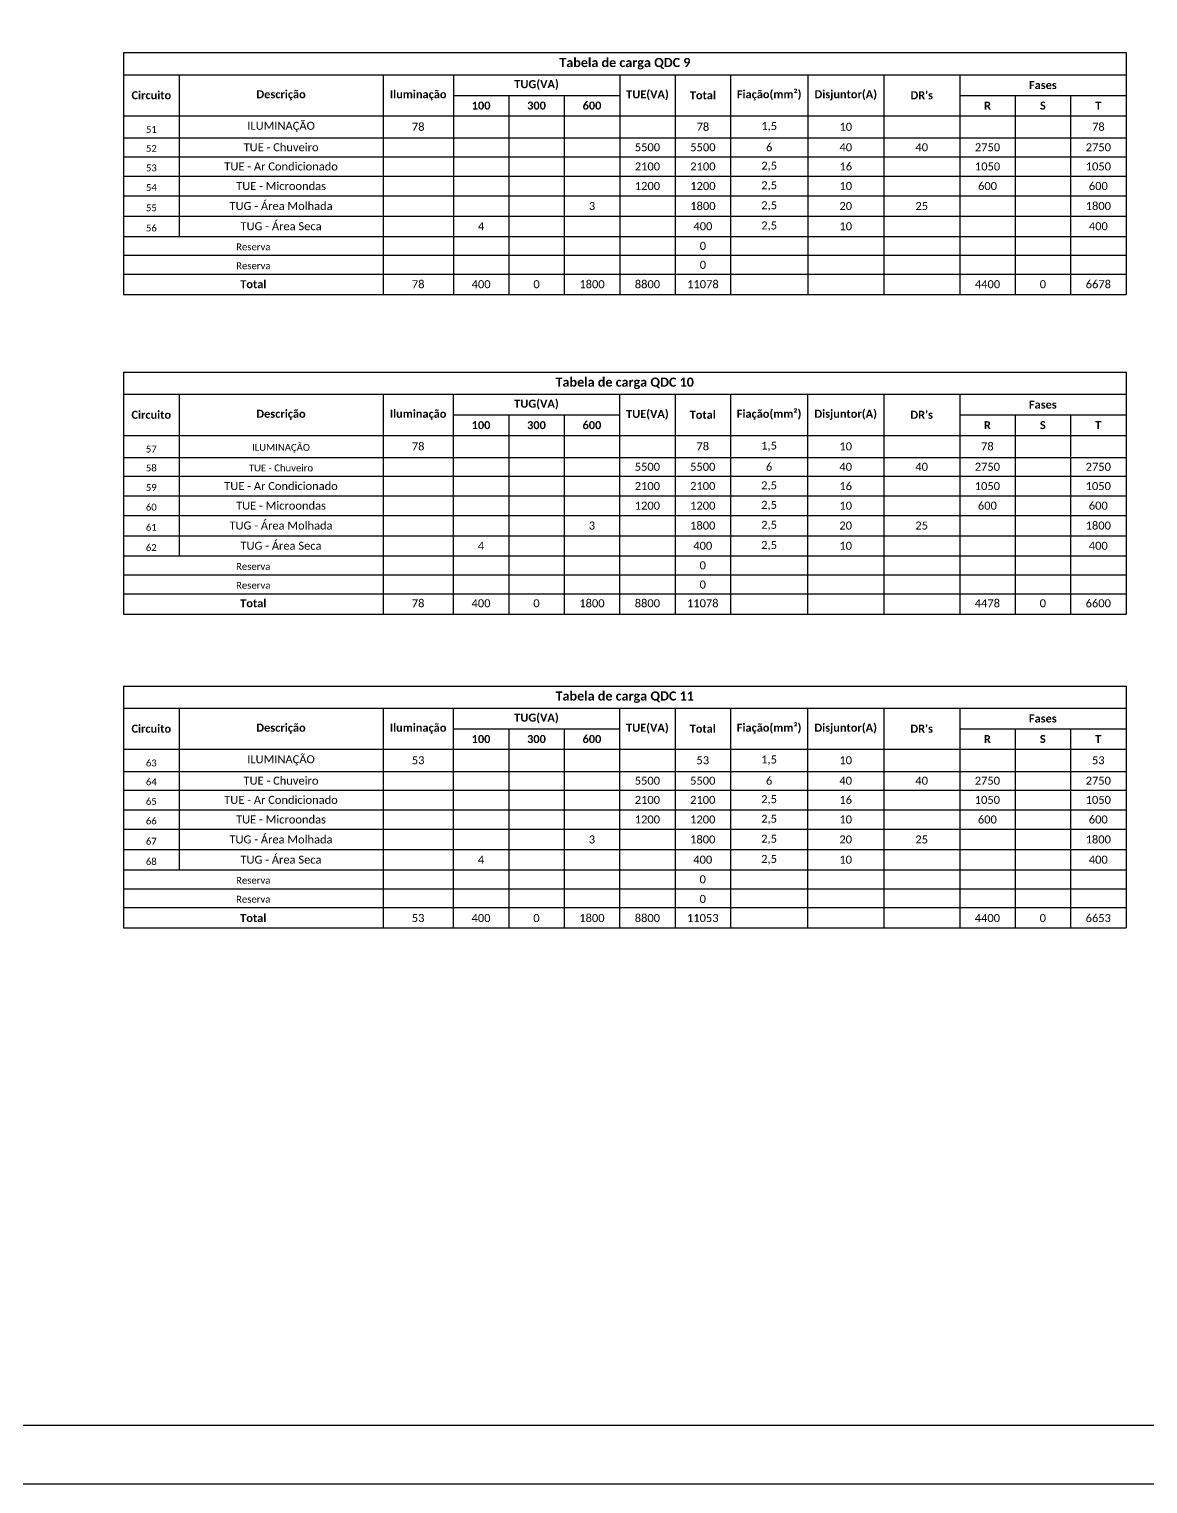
# Model space of a CAD drawing. Header units: millimetres. Extents: x 32721 to 70403, y 1490 to 13922.
# Drawn here: x 35740 to 37169, y 1490 to 3347 of the extents above; entities that cross this region are included whole.
import ezdxf

# ---------------------------------------------------------------- set-up
doc = ezdxf.new("R2010")
doc.units = ezdxf.units.MM
doc.layers.add('EJELFORMATO', color=170, linetype='Continuous', lineweight=25)
doc.styles.get("Standard").update_dxf_attribs({"font": 'arial.ttf'})

msp = doc.modelspace()

# ---------------------------------------------------------------- linework, layer by layer
for p, q in [((35861.1, 3317.3), (37141, 3317.3)), ((35861.1, 3317.3), (35861.1, 3008.6)), ((37141, 3317.3), (37141, 3008.6)), ((35861.1, 3289.1), (37141, 3289.1)), ((35931.9, 3289.1), (35931.9, 3082.8)), ((36192.4, 3289.1), (36192.4, 3008.6)), ((36282.1, 3289.1), (36282.1, 3008.6)), ((36494.5, 3289.1), (36494.5, 3008.6)), ((36565.3, 3289.1), (36565.3, 3008.6)), ((36636, 3289.1), (36636, 3008.6)), ((36734.6, 3289.1), (36734.6, 3008.6)), ((36831.6, 3289.1), (36831.6, 3008.6)), ((36928.7, 3289.1), (36928.7, 3008.6)), ((36282.1, 3262.7), (36494.5, 3262.7)), ((36352.9, 3262.7), (36352.9, 3008.6)), ((36423.7, 3262.7), (36423.7, 3008.6)), ((36928.7, 3262.7), (37141, 3262.7)), ((36999.4, 3262.7), (36999.4, 3008.6)), ((37070.2, 3262.7), (37070.2, 3008.6)), ((35861.1, 3236.7), (37141, 3236.7)), ((35861.1, 3208.6), (37141, 3208.6)), ((35861.1, 3184.5), (37141, 3184.5)), ((35861.1, 3159.5), (37141, 3159.5)), ((35861.1, 3134.5), (37141, 3134.5)), ((35861.1, 3108.6), (37141, 3108.6)), ((35861.1, 3082.8), (37141, 3082.8)), ((35861.1, 3058.7), (37141, 3058.7)), ((35861.1, 3034.6), (37141, 3034.6)), ((35861.1, 3008.6), (37141, 3008.6)), ((35861, 2909.3), (37140.9, 2909.3)), ((35861, 2909.3), (35861, 2600.7)), ((37140.9, 2909.3), (37140.9, 2600.7)), ((35861, 2881.2), (37140.9, 2881.2)), ((35931.8, 2881.2), (35931.8, 2674.9)), ((36192.3, 2881.2), (36192.3, 2600.7)), ((36282, 2881.2), (36282, 2600.7)), ((36494.4, 2881.2), (36494.4, 2600.7)), ((36565.2, 2881.2), (36565.2, 2600.7)), ((36635.9, 2881.2), (36635.9, 2600.7)), ((36734.4, 2881.2), (36734.4, 2600.7)), ((36831.5, 2881.2), (36831.5, 2600.7)), ((36928.6, 2881.2), (36928.6, 2600.7)), ((36282, 2854.8), (36494.4, 2854.8)), ((36352.8, 2854.8), (36352.8, 2600.7)), ((36423.6, 2854.8), (36423.6, 2600.7)), ((36928.6, 2854.8), (37140.9, 2854.8)), ((36999.3, 2854.8), (36999.3, 2600.7)), ((37070.1, 2854.8), (37070.1, 2600.7)), ((35861, 2828.8), (37140.9, 2828.8)), ((35861, 2800.6), (37140.9, 2800.6)), ((35861, 2776.5), (37140.9, 2776.5)), ((35861, 2751.5), (37140.9, 2751.5)), ((35861, 2726.5), (37140.9, 2726.5)), ((35861, 2700.7), (37140.9, 2700.7)), ((35861, 2674.9), (37140.9, 2674.9)), ((35861, 2650.8), (37140.9, 2650.8)), ((35861, 2626.7), (37140.9, 2626.7)), ((35861, 2600.7), (37140.9, 2600.7)), ((35861, 2508.7), (37140.9, 2508.7)), ((35861, 2508.7), (35861, 2200)), ((37140.9, 2508.7), (37140.9, 2200)), ((35861, 2480.5), (37140.9, 2480.5)), ((35931.8, 2480.5), (35931.8, 2274.2)), ((36192.3, 2480.5), (36192.3, 2200)), ((36282, 2480.5), (36282, 2200)), ((36494.4, 2480.5), (36494.4, 2200)), ((36565.2, 2480.5), (36565.2, 2200)), ((36635.9, 2480.5), (36635.9, 2200)), ((36734.4, 2480.5), (36734.4, 2200)), ((36831.5, 2480.5), (36831.5, 2200)), ((36928.6, 2480.5), (36928.6, 2200)), ((36282, 2454.1), (36494.4, 2454.1)), ((36352.8, 2454.1), (36352.8, 2200)), ((36423.6, 2454.1), (36423.6, 2200)), ((36928.6, 2454.1), (37140.9, 2454.1)), ((36999.3, 2454.1), (36999.3, 2200)), ((37070.1, 2454.1), (37070.1, 2200)), ((35861, 2428.1), (37140.9, 2428.1)), ((35861, 2399.9), (37140.9, 2399.9)), ((35861, 2375.9), (37140.9, 2375.9)), ((35861, 2350.9), (37140.9, 2350.9)), ((35861, 2325.9), (37140.9, 2325.9)), ((35861, 2300), (37140.9, 2300)), ((35861, 2274.2), (37140.9, 2274.2)), ((35861, 2250.1), (37140.9, 2250.1)), ((35861, 2226), (37140.9, 2226)), ((35861, 2200), (37140.9, 2200))]:
    msp.add_line(p, q)
at = {"layer": 'EJELFORMATO', "color": 7}
msp.add_lwpolyline([(32720.7, 1490.3), (39028.2, 1490.3), (39028.2, 5945.3), (32720.7, 5945.3)], close=True, dxfattribs=at)
at = {"layer": 'EJELFORMATO'}
msp.add_lwpolyline([(38953.2, 1565.3), (38953.2, 5870.3), (32908.2, 5870.3), (32908.2, 1565.3)], close=True, dxfattribs=at)

# ---------------------------------------------------------------- texts
for s, insert, char_height, width, attachment_point in [('{\\fCalibri|b1|i0|c0;Tabela de carga QDC 9', (36501.1, 3303.2), 11.674, 1267.522, 5), ('{\\fCalibri|b1|i0|c0;Circuito', (35896.5, 3262.9), 10.214, 58.377, 5), ('{\\fCalibri|b1|i0|c0;Descrição', (36062.1, 3262.9), 10.214, 248.074, 5), ('{\\fCalibri|b1|i0|c0;Iluminação', (36237.2, 3262.9), 10.214, 77.347, 5), ('{\\fCalibri|b1|i0|c0;TUG(VA)', (36388.3, 3275.9), 10.214, 199.95, 5), ('{\\fCalibri|b1|i0|c0;TUE(VA)', (36529.9, 3262.9), 10.214, 58.377, 5), ('{\\fCalibri|b1|i0|c0;Total', (36600.7, 3262.9), 10.214, 58.377, 5), ('{\\fCalibri|b1|i0|c0;Fiação(mm²)', (36685.3, 3262.9), 10.214, 86.102, 5), ('{\\fCalibri|b1|i0|c0;Disjuntor(A)', (36783.1, 3262.9), 10.214, 84.643, 5), ("{\\fCalibri|b1|i0|c0;DR's", (36880.1, 3262.9), 10.214, 84.643, 5), ('{\\fCalibri|b1|i0|c0;Fases', (37034.8, 3275.9), 10.214, 199.95, 5), ('{\\fCalibri|b1|i0|c0;100', (36317.5, 3249.7), 10.214, 58.377, 5), ('{\\fCalibri|b1|i0|c0;300', (36388.3, 3249.7), 10.214, 58.377, 5), ('{\\fCalibri|b1|i0|c0;600', (36459.1, 3249.7), 10.214, 58.377, 5), ('{\\fCalibri|b1|i0|c0;R', (36964.1, 3249.7), 10.214, 58.377, 5), ('{\\fCalibri|b1|i0|c0;S', (37034.8, 3249.7), 10.214, 58.377, 5), ('{\\fCalibri|b1|i0|c0;T', (37105.6, 3249.7), 10.214, 58.377, 5), ('{\\fCalibri|b0|i0|c0;ILUMINAÇÃO', (36062.1, 3222.6), 10.214, 248.074, 5), ('{\\fCalibri|b0|i0|c0;51', (35896.5, 3214.8), 8.755, 58.377, 8), ('{\\fCalibri|b0|i0|c0;78', (36237.2, 3222.6), 10.214, 77.347, 5), ('{\\fCalibri|b0|i0|c0;78', (36600.7, 3222.6), 10.214, 58.377, 5), ('{\\fCalibri|b0|i0|c0;1,5', (36685.3, 3222.6), 10.214, 86.102, 5), ('{\\fCalibri|b0|i0|c0;10', (36783.1, 3222.6), 10.214, 84.643, 5), ('{\\fCalibri|b0|i0|c0;78', (37105.6, 3222.6), 10.214, 58.377, 5), ('{\\fCalibri|b0|i0|c0;52', (35896.5, 3190.7), 8.755, 58.377, 8), ('{\\fCalibri|b0|i0|c0;TUE - Chuveiro', (36062.1, 3196.5), 10.214, 248.074, 5), ('{\\fCalibri|b0|i0|c0|p34;5500}', (36529.9, 3196.5), 10.214, 58.377, 5), ('{\\fCalibri|b0|i0|c0|p34;5500}', (36600.7, 3196.5), 10.214, 58.377, 5), ('{\\fCalibri|b0|i0|c0;6', (36685.3, 3196.5), 10.214, 86.102, 5), ('{\\fCalibri|b0|i0|c0;40', (36783.1, 3196.5), 10.214, 84.643, 5), ('{\\fCalibri|b0|i0|c0;40', (36880.1, 3196.5), 10.214, 84.643, 5), ('{\\fCalibri|b0|i0|c0;2750', (36964.1, 3196.5), 10.214, 58.377, 5), ('{\\fCalibri|b0|i0|c0;2750', (37105.6, 3196.5), 10.214, 58.377, 5), ('{\\fCalibri|b0|i0|c0;TUE - Ar Condicionado', (36062.1, 3172), 10.214, 248.074, 5), ('{\\fCalibri|b0|i0|c0;2100', (36529.9, 3172), 10.214, 58.377, 5), ('{\\fCalibri|b0|i0|c0;2100', (36600.7, 3172), 10.214, 58.377, 5), ('{\\fCalibri|b0|i0|c0;2,5', (36685.3, 3172), 10.214, 86.102, 5), ('{\\fCalibri|b0|i0|c0;16', (36783.1, 3172), 10.214, 84.643, 5), ('{\\fCalibri|b0|i0|c0;1050', (36964.1, 3172), 10.214, 58.377, 5), ('{\\fCalibri|b0|i0|c0;1050', (37105.6, 3172), 10.214, 58.377, 5), ('{\\fCalibri|b0|i0|c0;53', (35896.5, 3165.7), 8.755, 58.377, 8), ('{\\fCalibri|b0|i0|c0;54', (35896.5, 3140.7), 8.755, 58.377, 8), ('{\\fCalibri|b0|i0|c0;TUE - Microondas ', (36062.1, 3147), 10.214, 248.074, 5), ('{\\fCalibri|b0|i0|c0;1200', (36529.9, 3147), 10.214, 58.377, 5), ('{\\fCalibri|b0|i0|c0;1200', (36600.7, 3147), 10.214, 58.377, 5), ('{\\fCalibri|b0|i0|c0;2,5', (36685.3, 3147), 10.214, 86.102, 5), ('{\\fCalibri|b0|i0|c0;10', (36783.1, 3147), 10.214, 84.643, 5), ('{\\fCalibri|b0|i0|c0;600', (36964.1, 3147), 10.214, 58.377, 5), ('{\\fCalibri|b0|i0|c0;600', (37105.6, 3147), 10.214, 58.377, 5), ('{\\fCalibri|b0|i0|c0;55', (35896.5, 3114.8), 8.755, 58.377, 8), ('{\\fCalibri|b0|i0|c0;TUG - Área Molhada ', (36062.1, 3121.5), 10.214, 248.074, 5), ('{\\fCalibri|b0|i0|c0;3', (36459.1, 3121.5), 10.214, 58.377, 5), ('{\\fCalibri|b0|i0|c0|p34;1800}', (36600.7, 3121.5), 10.214, 58.377, 5), ('{\\fCalibri|b0|i0|c0;2,5', (36685.3, 3121.5), 10.214, 86.102, 5), ('{\\fCalibri|b0|i0|c0;20', (36783.1, 3121.5), 10.214, 84.643, 5), ('{\\fCalibri|b0|i0|c0;25', (36880.1, 3121.5), 10.214, 84.643, 5), ('{\\fCalibri|b0|i0|c0;1800', (37105.6, 3121.5), 10.214, 58.377, 5), ('{\\fCalibri|b0|i0|c0;TUG - Área Seca', (36062.1, 3095.7), 10.214, 248.074, 5), ('{\\fCalibri|b0|i0|c0;2,5', (36685.3, 3095.7), 10.214, 86.102, 5), ('{\\fCalibri|b0|i0|c0;56', (35896.5, 3089), 8.755, 58.377, 8), ('{\\fCalibri|b0|i0|c0;4', (36317.5, 3095.7), 10.214, 58.377, 5), ('{\\fCalibri|b0|i0|c0;400', (36600.7, 3095.7), 10.214, 58.377, 5), ('{\\fCalibri|b0|i0|c0;10', (36783.1, 3095.7), 10.214, 84.643, 5), ('{\\fCalibri|b0|i0|c0;400', (37105.6, 3095.7), 10.214, 58.377, 5), ('{\\fCalibri|b0|i0|c0;Reserva', (36026.7, 3064.9), 8.755, 318.86, 8), ('{\\fCalibri|b0|i0|c0;0', (36600.7, 3070.6), 10.214, 58.377, 5), ('{\\fCalibri|b0|i0|c0;Reserva', (36026.7, 3040.8), 8.755, 318.86, 8), ('{\\fCalibri|b0|i0|c0;0', (36600.7, 3046.4), 10.214, 58.377, 5), ('{\\fCalibri|b1|i0|c0;Total', (36026.7, 3021.7), 10.214, 318.86, 5), ('{\\fCalibri|b0|i0|c0;78', (36237.2, 3021.7), 10.214, 77.347, 5), ('{\\fCalibri|b0|i0|c0;1800', (36459.1, 3021.7), 10.214, 58.377, 5), ('{\\fCalibri|b0|i0|c0|p34;8800}', (36529.9, 3021.7), 10.214, 58.377, 5), ('{\\fCalibri|b0|i0|c0|p34;11078}', (36600.7, 3021.7), 10.214, 58.377, 5), ('{\\fCalibri|b0|i0|c0;6678', (37105.6, 3021.7), 10.214, 58.377, 5), ('{\\fCalibri|b0|i0|c0|p34;400}', (36317.5, 3021.7), 10.214, 58.377, 5), ('{\\fCalibri|b0|i0|c0;0', (36388.3, 3021.7), 10.214, 58.377, 5), ('{\\fCalibri|b0|i0|c0;4400', (36964.1, 3021.7), 10.214, 58.377, 5), ('{\\fCalibri|b0|i0|c0;0', (37034.8, 3021.7), 10.214, 58.377, 5), ('{\\fCalibri|b1|i0|c0;Tabela de carga QDC 10', (36500.9, 2895.2), 11.674, 1267.522, 5), ('{\\fCalibri|b1|i0|c0;Circuito', (35896.4, 2855), 10.214, 58.377, 5), ('{\\fCalibri|b1|i0|c0;Descrição', (36062, 2855), 10.214, 248.074, 5), ('{\\fCalibri|b1|i0|c0;Iluminação', (36237.1, 2855), 10.214, 77.347, 5), ('{\\fCalibri|b1|i0|c0;TUG(VA)', (36388.2, 2868), 10.214, 199.95, 5), ('{\\fCalibri|b1|i0|c0;TUE(VA)', (36529.8, 2855), 10.214, 58.377, 5), ('{\\fCalibri|b1|i0|c0;Total', (36600.5, 2855), 10.214, 58.377, 5), ('{\\fCalibri|b1|i0|c0;Fiação(mm²)', (36685.2, 2855), 10.214, 86.102, 5), ('{\\fCalibri|b1|i0|c0;Disjuntor(A)', (36783, 2855), 10.214, 84.643, 5), ("{\\fCalibri|b1|i0|c0;DR's", (36880, 2855), 10.214, 84.643, 5), ('{\\fCalibri|b1|i0|c0;Fases', (37034.7, 2868), 10.214, 199.95, 5), ('{\\fCalibri|b1|i0|c0;100', (36317.4, 2841.8), 10.214, 58.377, 5), ('{\\fCalibri|b1|i0|c0;300', (36388.2, 2841.8), 10.214, 58.377, 5), ('{\\fCalibri|b1|i0|c0;600', (36459, 2841.8), 10.214, 58.377, 5), ('{\\fCalibri|b1|i0|c0;R', (36963.9, 2841.8), 10.214, 58.377, 5), ('{\\fCalibri|b1|i0|c0;S', (37034.7, 2841.8), 10.214, 58.377, 5), ('{\\fCalibri|b1|i0|c0;T', (37105.5, 2841.8), 10.214, 58.377, 5), ('{\\fCalibri|b0|i0|c0;57', (35896.4, 2806.8), 8.755, 58.377, 8), ('{\\fCalibri|b0|i0|c0;ILUMINAÇÃO', (36062, 2806.8), 8.755, 248.074, 8), ('{\\fCalibri|b0|i0|c0;78', (36237.1, 2814.7), 10.214, 77.347, 5), ('{\\fCalibri|b0|i0|c0;78', (36600.5, 2814.7), 10.214, 58.377, 5), ('{\\fCalibri|b0|i0|c0;1,5', (36685.2, 2814.7), 10.214, 86.102, 5), ('{\\fCalibri|b0|i0|c0;10', (36783, 2814.7), 10.214, 84.643, 5), ('{\\fCalibri|b0|i0|c0;78', (36963.9, 2814.7), 10.214, 58.377, 5), ('{\\fCalibri|b0|i0|c0;58', (35896.4, 2782.7), 8.755, 58.377, 8), ('{\\fCalibri|b0|i0|c0;TUE - Chuveiro', (36062, 2782.7), 8.755, 248.074, 8), ('{\\fCalibri|b0|i0|c0|p34;5500}', (36529.8, 2788.6), 10.214, 58.377, 5), ('{\\fCalibri|b0|i0|c0|p34;5500}', (36600.5, 2788.6), 10.214, 58.377, 5), ('{\\fCalibri|b0|i0|c0;6', (36685.2, 2788.6), 10.214, 86.102, 5), ('{\\fCalibri|b0|i0|c0;40', (36783, 2788.6), 10.214, 84.643, 5), ('{\\fCalibri|b0|i0|c0;40', (36880, 2788.6), 10.214, 84.643, 5), ('{\\fCalibri|b0|i0|c0;2750', (36963.9, 2788.6), 10.214, 58.377, 5), ('{\\fCalibri|b0|i0|c0;2750', (37105.5, 2788.6), 10.214, 58.377, 5), ('{\\fCalibri|b0|i0|c0;TUE - Ar Condicionado', (36062, 2764), 10.214, 248.074, 5), ('{\\fCalibri|b0|i0|c0;2100', (36529.8, 2764), 10.214, 58.377, 5), ('{\\fCalibri|b0|i0|c0;2100', (36600.5, 2764), 10.214, 58.377, 5), ('{\\fCalibri|b0|i0|c0;2,5', (36685.2, 2764), 10.214, 86.102, 5), ('{\\fCalibri|b0|i0|c0;16', (36783, 2764), 10.214, 84.643, 5), ('{\\fCalibri|b0|i0|c0;1050', (36963.9, 2764), 10.214, 58.377, 5), ('{\\fCalibri|b0|i0|c0;1050', (37105.5, 2764), 10.214, 58.377, 5), ('{\\fCalibri|b0|i0|c0;59', (35896.4, 2757.7), 8.755, 58.377, 8), ('{\\fCalibri|b0|i0|c0;60', (35896.4, 2732.7), 8.755, 58.377, 8), ('{\\fCalibri|b0|i0|c0;TUE - Microondas ', (36062, 2739), 10.214, 248.074, 5), ('{\\fCalibri|b0|i0|c0;1200', (36529.8, 2739), 10.214, 58.377, 5), ('{\\fCalibri|b0|i0|c0;1200', (36600.5, 2739), 10.214, 58.377, 5), ('{\\fCalibri|b0|i0|c0;2,5', (36685.2, 2739), 10.214, 86.102, 5), ('{\\fCalibri|b0|i0|c0;10', (36783, 2739), 10.214, 84.643, 5), ('{\\fCalibri|b0|i0|c0;600', (36963.9, 2739), 10.214, 58.377, 5), ('{\\fCalibri|b0|i0|c0;600', (37105.5, 2739), 10.214, 58.377, 5), ('{\\fCalibri|b0|i0|c0;61', (35896.4, 2706.9), 8.755, 58.377, 8), ('{\\fCalibri|b0|i0|c0;TUG - Área Molhada ', (36062, 2713.6), 10.214, 248.074, 5), ('{\\fCalibri|b0|i0|c0;3', (36459, 2713.6), 10.214, 58.377, 5), ('{\\fCalibri|b0|i0|c0|p34;1800}', (36600.5, 2713.6), 10.214, 58.377, 5), ('{\\fCalibri|b0|i0|c0;2,5', (36685.2, 2713.6), 10.214, 86.102, 5), ('{\\fCalibri|b0|i0|c0;20', (36783, 2713.6), 10.214, 84.643, 5), ('{\\fCalibri|b0|i0|c0;25', (36880, 2713.6), 10.214, 84.643, 5), ('{\\fCalibri|b0|i0|c0;1800', (37105.5, 2713.6), 10.214, 58.377, 5), ('{\\fCalibri|b0|i0|c0;TUG - Área Seca', (36062, 2687.8), 10.214, 248.074, 5), ('{\\fCalibri|b0|i0|c0;4', (36317.4, 2687.8), 10.214, 58.377, 5), ('{\\fCalibri|b0|i0|c0;400', (36600.5, 2687.8), 10.214, 58.377, 5), ('{\\fCalibri|b0|i0|c0;2,5', (36685.2, 2687.8), 10.214, 86.102, 5), ('{\\fCalibri|b0|i0|c0;10', (36783, 2687.8), 10.214, 84.643, 5), ('{\\fCalibri|b0|i0|c0;400', (37105.5, 2687.8), 10.214, 58.377, 5), ('{\\fCalibri|b0|i0|c0;62', (35896.4, 2681.1), 8.755, 58.377, 8), ('{\\fCalibri|b0|i0|c0;Reserva', (36026.6, 2657), 8.755, 318.86, 8), ('{\\fCalibri|b0|i0|c0;0', (36600.5, 2662.8), 10.214, 58.377, 5), ('{\\fCalibri|b0|i0|c0;Reserva', (36026.6, 2632.9), 8.755, 318.86, 8), ('{\\fCalibri|b0|i0|c0;0', (36600.5, 2638.3), 10.214, 58.377, 5), ('{\\fCalibri|b1|i0|c0;Total', (36026.6, 2614.4), 10.214, 318.86, 5), ('{\\fCalibri|b0|i0|c0;78', (36237.1, 2614.4), 10.214, 77.347, 5), ('{\\fCalibri|b0|i0|c0|p34;400}', (36317.4, 2614.4), 10.214, 58.377, 5), ('{\\fCalibri|b0|i0|c0;0', (36388.2, 2614.4), 10.214, 58.377, 5), ('{\\fCalibri|b0|i0|c0;1800', (36459, 2614.4), 10.214, 58.377, 5), ('{\\fCalibri|b0|i0|c0|p34;8800}', (36529.8, 2614.4), 10.214, 58.377, 5), ('{\\fCalibri|b0|i0|c0|p34;11078}', (36600.5, 2614.4), 10.214, 58.377, 5), ('{\\fCalibri|b0|i0|c0;4478', (36963.9, 2614.4), 10.214, 58.377, 5), ('{\\fCalibri|b0|i0|c0;0', (37034.7, 2614.4), 10.214, 58.377, 5), ('{\\fCalibri|b0|i0|c0;6600', (37105.5, 2614.4), 10.214, 58.377, 5), ('{\\fCalibri|b1|i0|c0;Tabela de carga QDC 11', (36500.9, 2494.6), 11.674, 1267.522, 5), ('{\\fCalibri|b1|i0|c0;TUG(VA)', (36388.2, 2467.3), 10.214, 199.95, 5), ('{\\fCalibri|b1|i0|c0;Fases', (37034.7, 2467.3), 10.214, 199.95, 5), ('{\\fCalibri|b1|i0|c0;Circuito', (35896.4, 2454.3), 10.214, 58.377, 5), ('{\\fCalibri|b1|i0|c0;Descrição', (36062, 2454.3), 10.214, 248.074, 5), ('{\\fCalibri|b1|i0|c0;Iluminação', (36237.1, 2454.3), 10.214, 77.347, 5), ('{\\fCalibri|b1|i0|c0;TUE(VA)', (36529.8, 2454.3), 10.214, 58.377, 5), ('{\\fCalibri|b1|i0|c0;Total', (36600.5, 2454.3), 10.214, 58.377, 5), ('{\\fCalibri|b1|i0|c0;Fiação(mm²)', (36685.2, 2454.3), 10.214, 86.102, 5), ('{\\fCalibri|b1|i0|c0;Disjuntor(A)', (36783, 2454.3), 10.214, 84.643, 5), ("{\\fCalibri|b1|i0|c0;DR's", (36880, 2454.3), 10.214, 84.643, 5), ('{\\fCalibri|b1|i0|c0;100', (36317.4, 2441.1), 10.214, 58.377, 5), ('{\\fCalibri|b1|i0|c0;300', (36388.2, 2441.1), 10.214, 58.377, 5), ('{\\fCalibri|b1|i0|c0;600', (36459, 2441.1), 10.214, 58.377, 5), ('{\\fCalibri|b1|i0|c0;R', (36963.9, 2441.1), 10.214, 58.377, 5), ('{\\fCalibri|b1|i0|c0;S', (37034.7, 2441.1), 10.214, 58.377, 5), ('{\\fCalibri|b1|i0|c0;T', (37105.5, 2441.1), 10.214, 58.377, 5), ('{\\fCalibri|b0|i0|c0;63', (35896.4, 2406.1), 8.755, 58.377, 8), ('{\\fCalibri|b0|i0|c0;ILUMINAÇÃO', (36062, 2414), 10.214, 248.074, 5), ('{\\fCalibri|b0|i0|c0;53', (36237.1, 2414), 10.214, 77.347, 5), ('{\\fCalibri|b0|i0|c0;53', (36600.5, 2414), 10.214, 58.377, 5), ('{\\fCalibri|b0|i0|c0;1,5', (36685.2, 2414), 10.214, 86.102, 5), ('{\\fCalibri|b0|i0|c0;10', (36783, 2414), 10.214, 84.643, 5), ('{\\fCalibri|b0|i0|c0;53', (37105.5, 2414), 10.214, 58.377, 5), ('{\\fCalibri|b0|i0|c0;64', (35896.4, 2382.1), 8.755, 58.377, 8), ('{\\fCalibri|b0|i0|c0;TUE - Chuveiro', (36062, 2387.9), 10.214, 248.074, 5), ('{\\fCalibri|b0|i0|c0|p34;5500}', (36529.8, 2387.9), 10.214, 58.377, 5), ('{\\fCalibri|b0|i0|c0|p34;5500}', (36600.5, 2387.9), 10.214, 58.377, 5), ('{\\fCalibri|b0|i0|c0;6', (36685.2, 2387.9), 10.214, 86.102, 5), ('{\\fCalibri|b0|i0|c0;40', (36783, 2387.9), 10.214, 84.643, 5), ('{\\fCalibri|b0|i0|c0;40', (36880, 2387.9), 10.214, 84.643, 5), ('{\\fCalibri|b0|i0|c0;2750', (36963.9, 2387.9), 10.214, 58.377, 5), ('{\\fCalibri|b0|i0|c0;2750', (37105.5, 2387.9), 10.214, 58.377, 5), ('{\\fCalibri|b0|i0|c0;65', (35896.4, 2357.1), 8.755, 58.377, 8), ('{\\fCalibri|b0|i0|c0;TUE - Ar Condicionado', (36062, 2363.4), 10.214, 248.074, 5), ('{\\fCalibri|b0|i0|c0;2100', (36529.8, 2363.4), 10.214, 58.377, 5), ('{\\fCalibri|b0|i0|c0;2100', (36600.5, 2363.4), 10.214, 58.377, 5), ('{\\fCalibri|b0|i0|c0;2,5', (36685.2, 2363.4), 10.214, 86.102, 5), ('{\\fCalibri|b0|i0|c0;16', (36783, 2363.4), 10.214, 84.643, 5), ('{\\fCalibri|b0|i0|c0;1050', (36963.9, 2363.4), 10.214, 58.377, 5), ('{\\fCalibri|b0|i0|c0;1050', (37105.5, 2363.4), 10.214, 58.377, 5), ('{\\fCalibri|b0|i0|c0;66', (35896.4, 2332.1), 8.755, 58.377, 8), ('{\\fCalibri|b0|i0|c0;TUE - Microondas ', (36062, 2338.4), 10.214, 248.074, 5), ('{\\fCalibri|b0|i0|c0;1200', (36529.8, 2338.4), 10.214, 58.377, 5), ('{\\fCalibri|b0|i0|c0;1200', (36600.5, 2338.4), 10.214, 58.377, 5), ('{\\fCalibri|b0|i0|c0;2,5', (36685.2, 2338.4), 10.214, 86.102, 5), ('{\\fCalibri|b0|i0|c0;10', (36783, 2338.4), 10.214, 84.643, 5), ('{\\fCalibri|b0|i0|c0;600', (36963.9, 2338.4), 10.214, 58.377, 5), ('{\\fCalibri|b0|i0|c0;600', (37105.5, 2338.4), 10.214, 58.377, 5), ('{\\fCalibri|b0|i0|c0;67', (35896.4, 2306.2), 8.755, 58.377, 8), ('{\\fCalibri|b0|i0|c0;TUG - Área Molhada ', (36062, 2312.9), 10.214, 248.074, 5), ('{\\fCalibri|b0|i0|c0;3', (36459, 2312.9), 10.214, 58.377, 5), ('{\\fCalibri|b0|i0|c0|p34;1800}', (36600.5, 2312.9), 10.214, 58.377, 5), ('{\\fCalibri|b0|i0|c0;2,5', (36685.2, 2312.9), 10.214, 86.102, 5), ('{\\fCalibri|b0|i0|c0;20', (36783, 2312.9), 10.214, 84.643, 5), ('{\\fCalibri|b0|i0|c0;25', (36880, 2312.9), 10.214, 84.643, 5), ('{\\fCalibri|b0|i0|c0;1800', (37105.5, 2312.9), 10.214, 58.377, 5), ('{\\fCalibri|b0|i0|c0;68', (35896.4, 2280.4), 8.755, 58.377, 8), ('{\\fCalibri|b0|i0|c0;TUG - Área Seca', (36062, 2287.1), 10.214, 248.074, 5), ('{\\fCalibri|b0|i0|c0;4', (36317.4, 2287.1), 10.214, 58.377, 5), ('{\\fCalibri|b0|i0|c0;400', (36600.5, 2287.1), 10.214, 58.377, 5), ('{\\fCalibri|b0|i0|c0;2,5', (36685.2, 2287.1), 10.214, 86.102, 5), ('{\\fCalibri|b0|i0|c0;10', (36783, 2287.1), 10.214, 84.643, 5), ('{\\fCalibri|b0|i0|c0;400', (37105.5, 2287.1), 10.214, 58.377, 5), ('{\\fCalibri|b0|i0|c0;0', (36600.5, 2262), 10.214, 58.377, 5), ('{\\fCalibri|b0|i0|c0;Reserva', (36026.6, 2256.3), 8.755, 318.86, 8), ('{\\fCalibri|b0|i0|c0;Reserva', (36026.6, 2232.2), 8.755, 318.86, 8), ('{\\fCalibri|b0|i0|c0;0', (36600.5, 2237), 10.214, 58.377, 5), ('{\\fCalibri|b1|i0|c0;Total', (36026.6, 2212.6), 10.214, 318.86, 5), ('{\\fCalibri|b0|i0|c0;53', (36237.1, 2212.6), 10.214, 77.347, 5), ('{\\fCalibri|b0|i0|c0|p34;400}', (36317.4, 2212.6), 10.214, 58.377, 5), ('{\\fCalibri|b0|i0|c0;0', (36388.2, 2212.6), 10.214, 58.377, 5), ('{\\fCalibri|b0|i0|c0;1800', (36459, 2212.6), 10.214, 58.377, 5), ('{\\fCalibri|b0|i0|c0|p34;8800}', (36529.8, 2212.6), 10.214, 58.377, 5), ('{\\fCalibri|b0|i0|c0|p34;11053}', (36600.5, 2212.6), 10.214, 58.377, 5), ('{\\fCalibri|b0|i0|c0;4400', (36963.9, 2212.6), 10.214, 58.377, 5), ('{\\fCalibri|b0|i0|c0;0', (37034.7, 2212.6), 10.214, 58.377, 5), ('{\\fCalibri|b0|i0|c0;6653', (37105.5, 2212.6), 10.214, 58.377, 5)]:
    msp.add_mtext(s, dxfattribs=dict(insert=insert, char_height=char_height, width=width, attachment_point=attachment_point))

doc.saveas('drawing.dxf')
